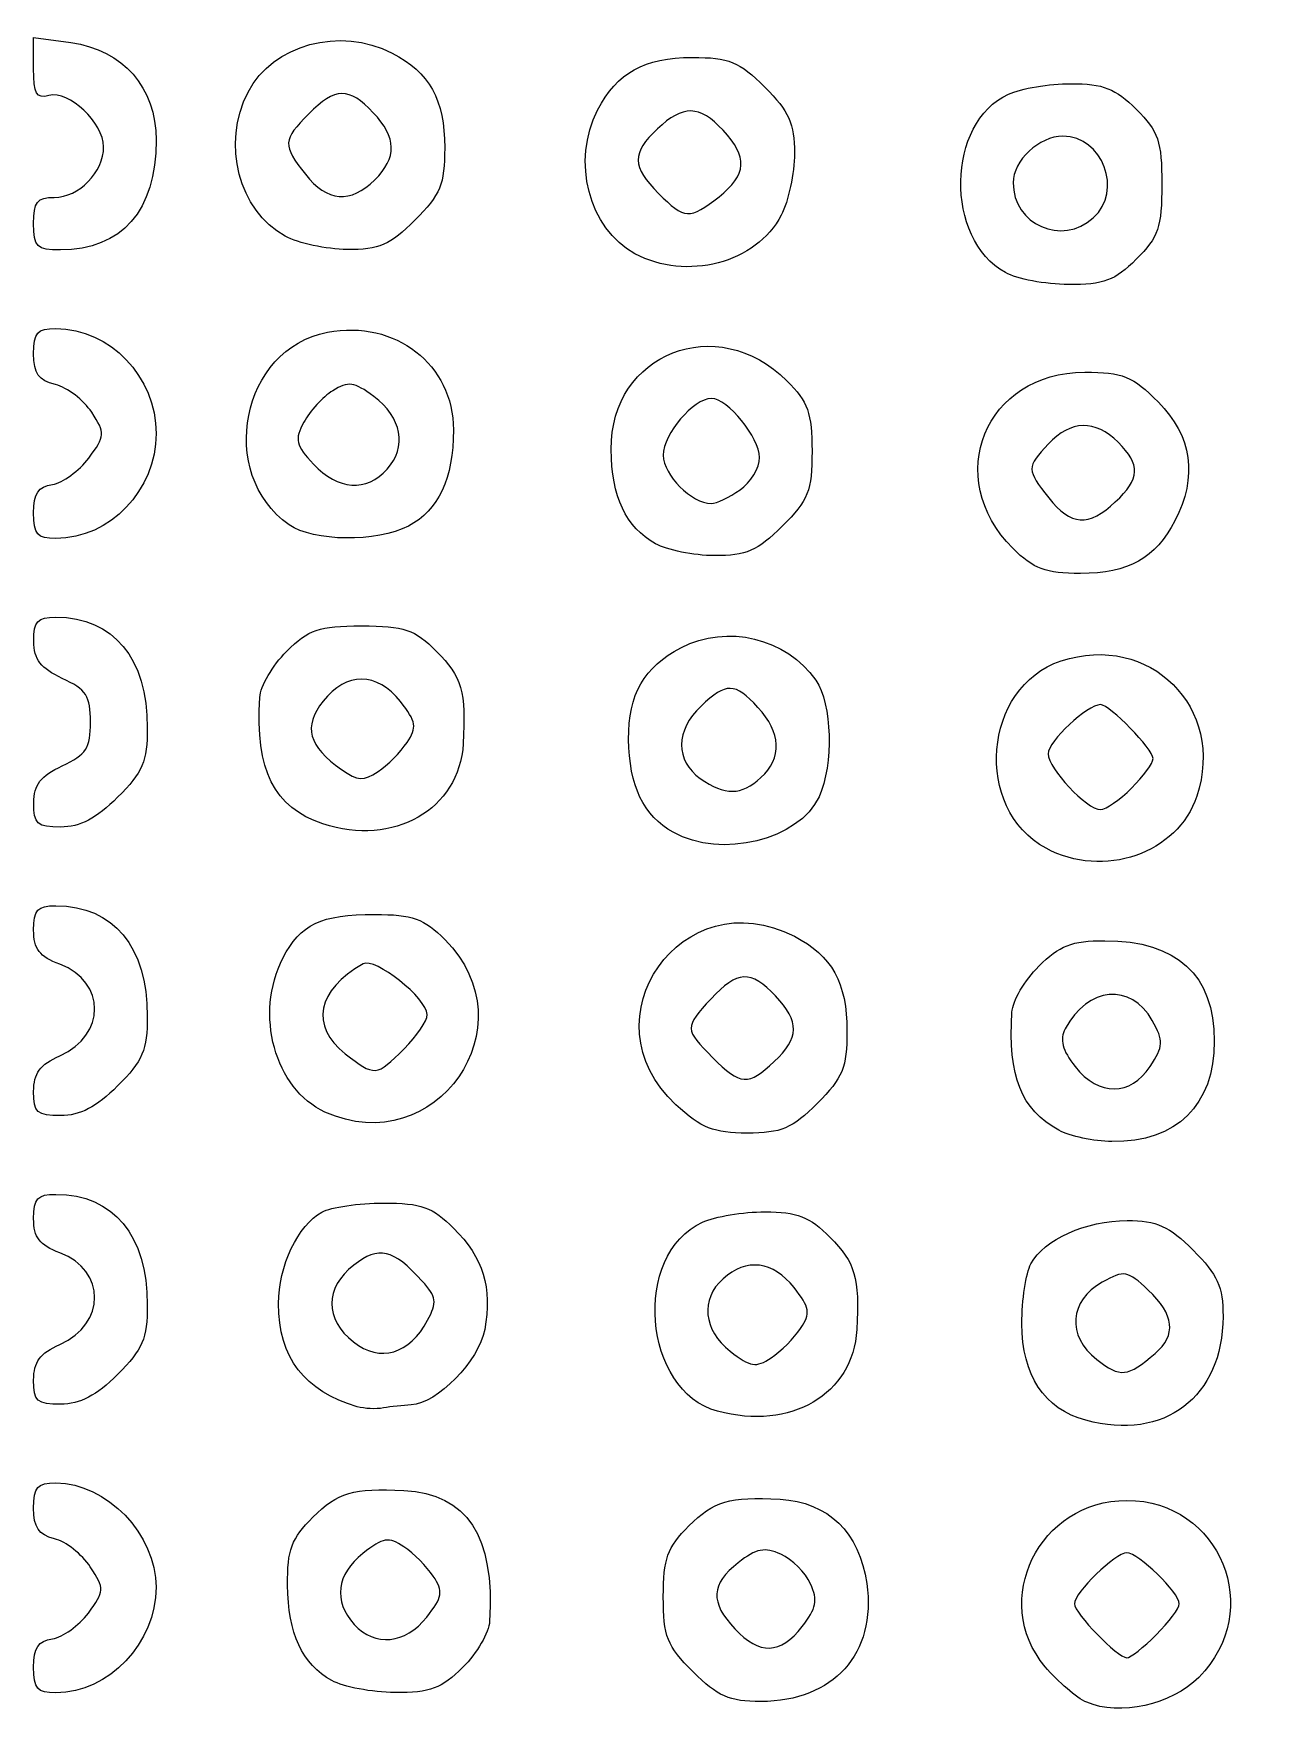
# Model space of a CAD drawing. Extents: x -1 to 2559, y 1 to 1442.
# Drawn here: x 0.1 to 187.9, y 789.7 to 1046.3 of the extents above; entities that cross this region are included whole.
import ezdxf

# ---------------------------------------------------------------- set-up
doc = ezdxf.new("R2010")
doc.units = 0
doc.layers.get('0').update_dxf_attribs({"linetype": 'CONTINUOUS'})
doc.layers.add('IMAGE', color=7, linetype='CONTINUOUS')

# ---------------------------------------------------------------- blocks, each defined once
blk = doc.blocks.new('wave')
at = {"layer": 'IMAGE', "color": 7}
for points in [[(-902.77, -568.98), (-902.77, -564.26), (-897.1, -565.02)], [(-732.55, -721.13), (-732.55, -721.13)]]:
    blk.add_lwpolyline(points, dxfattribs=at)
for points in [[(-850.77, -585.95), (-850.77, -585.95)], [(-798.28, -588.52), (-798.28, -588.52)], [(-902.77, -592.62), (-902.77, -592.62)], [(-741.21, -591.74), (-741.21, -591.74)], [(-864.42, -594.53), (-864.42, -594.53)], [(-811.09, -597.2), (-811.09, -597.2)], [(-754.62, -600.09), (-754.62, -600.09)], [(-848.87, -630.06), (-848.87, -630.06)], [(-795.07, -633.21), (-795.07, -633.21)], [(-737.86, -635.05), (-737.86, -635.05)], [(-902.77, -636.71), (-902.77, -636.71)], [(-863.81, -638.53), (-863.81, -638.53)], [(-807.96, -641.42), (-807.96, -641.42)], [(-753.47, -642.12), (-753.47, -642.12)], [(-845.84, -671.73), (-845.84, -671.73)], [(-791.88, -677.08), (-791.88, -677.08)], [(-735.38, -678.68), (-735.38, -678.68)], [(-902.74, -680.95), (-902.74, -680.95)], [(-858.67, -684.12), (-858.67, -684.12)], [(-805.29, -685.42), (-805.29, -685.42)], [(-748.42, -687.86), (-748.42, -687.86)], [(-846.29, -718.43), (-846.29, -718.43)], [(-789.86, -720.38), (-789.86, -720.38)], [(-902.77, -724.94), (-902.77, -724.94)], [(-858.35, -728.07), (-858.35, -728.07)], [(-804.84, -726.95), (-804.84, -726.95)], [(-746.45, -730.85), (-746.45, -730.85)], [(-842.7, -759.81), (-842.7, -759.81)], [(-785.84, -761.06), (-785.84, -761.06)], [(-731.77, -764.87), (-731.77, -764.87)], [(-902.77, -768.94), (-902.77, -768.94)], [(-853.44, -772.99), (-853.44, -772.99)], [(-798.49, -773.69), (-798.49, -773.69)], [(-742.35, -775.07), (-742.35, -775.07)], [(-842.84, -805.07), (-842.84, -805.07)], [(-785.6, -806.52), (-785.6, -806.52)], [(-731.62, -807.77), (-731.62, -807.77)], [(-902.77, -812.71), (-902.77, -812.71)], [(-857.29, -814.76), (-857.29, -814.76)], [(-802.24, -813.42), (-802.24, -813.42)], [(-742.21, -818.06), (-742.21, -818.06)]]:
    blk.add_lwpolyline(points, close=True, dxfattribs=at)
for points in [[(-870.08, -572.57), (-866.32, -565.29), (-856.05, -562.51), (-848.12, -566.61)], [(-897.1, -565.02), (-889.14, -566.09), (-884.1, -571.86), (-884.1, -579.91)], [(-848.12, -566.61), (-842.4, -569.57), (-840.1, -573.7), (-840.1, -581.05)], [(-900.43, -573.09), (-902.34, -573.59), (-902.77, -572.82), (-902.77, -568.98)], [(-816.78, -575.3), (-813.82, -569.58), (-809.68, -567.28), (-802.34, -567.28)], [(-802.34, -567.28), (-796.72, -567.28), (-795.22, -567.9), (-791.3, -571.82)], [(-851, -575.7), (-854.69, -571.78), (-856.76, -571.81), (-860.83, -575.89)], [(-791.3, -571.82), (-787.6, -575.51), (-786.77, -577.37), (-786.77, -581.88)], [(-754.14, -572.88), (-752.22, -572), (-747.93, -571.28), (-744.6, -571.28)], [(-744.6, -571.28), (-739.71, -571.28), (-737.83, -572.02), (-734.67, -575.18)], [(-892.1, -580.9), (-892.1, -577.25), (-897.39, -572.29), (-900.43, -573.09)], [(-864.42, -594.53), (-871.49, -590.69), (-874.14, -580.42), (-870.08, -572.57)], [(-797.67, -578.37), (-801.28, -574.52), (-803.74, -574.48), (-807.68, -578.18)], [(-754.62, -600.09), (-763.92, -594.93), (-763.61, -577.19), (-754.14, -572.88)], [(-860.83, -575.89), (-864.81, -579.87), (-864.85, -580.64), (-861.34, -585.1)], [(-850.77, -585.95), (-847.33, -582.51), (-847.4, -579.54), (-851, -575.7)], [(-811.09, -597.2), (-818.13, -593.37), (-820.81, -583.09), (-816.78, -575.3)], [(-734.67, -575.18), (-731.28, -578.57), (-730.77, -580.06), (-730.77, -586.62)], [(-807.68, -578.18), (-811.61, -581.87), (-811.57, -583.94), (-807.5, -588.01)], [(-798.28, -588.52), (-794.01, -585.16), (-793.85, -582.44), (-797.67, -578.37)], [(-745.87, -579.28), (-749.44, -579.28), (-753.44, -583.03), (-753.44, -586.38)], [(-741.21, -591.74), (-736.65, -587.61), (-739.76, -579.28), (-745.87, -579.28)], [(-899.64, -588.62), (-895.85, -588.62), (-892.1, -584.78), (-892.1, -580.9)], [(-884.1, -579.91), (-884.1, -590.65), (-889.32, -596.62), (-898.7, -596.62)], [(-840.1, -581.05), (-840.1, -586.66), (-840.72, -588.17), (-844.64, -592.08)], [(-786.77, -581.88), (-786.77, -584.93), (-787.68, -589.17), (-788.79, -591.33)], [(-861.34, -585.1), (-858.04, -589.3), (-854.41, -589.59), (-850.77, -585.95)], [(-753.44, -586.38), (-753.44, -592.77), (-745.97, -596.05), (-741.21, -591.74)], [(-730.77, -586.62), (-730.77, -593.17), (-731.28, -594.66), (-734.67, -598.05)], [(-902.77, -592.62), (-902.77, -589.31), (-902.23, -588.62), (-899.64, -588.62)], [(-807.5, -588.01), (-803.52, -591.99), (-802.75, -592.03), (-798.28, -588.52)], [(-898.7, -596.62), (-902.33, -596.62), (-902.77, -596.19), (-902.77, -592.62)], [(-844.64, -592.08), (-848.43, -595.88), (-850.11, -596.61), (-854.97, -596.56)], [(-788.79, -591.33), (-792.56, -598.62), (-803.27, -601.44), (-811.09, -597.2)], [(-854.97, -596.56), (-858.16, -596.53), (-862.41, -595.62), (-864.42, -594.53)], [(-745, -601.9), (-748.54, -601.88), (-752.87, -601.06), (-754.62, -600.09)], [(-734.67, -598.05), (-737.92, -601.3), (-739.63, -601.94), (-745, -601.9)], [(-857.96, -609.17), (-847.61, -607.23), (-838.77, -614.09), (-838.77, -624.07)], [(-814.72, -627.05), (-814.83, -612.36), (-798.53, -605.99), (-787.93, -616.58)], [(-902.77, -612.47), (-902.77, -609.23), (-902.23, -608.62), (-899.37, -608.62)], [(-899.37, -608.62), (-891.13, -608.62), (-884.1, -615.98), (-884.1, -624.62)], [(-863.81, -638.53), (-874.92, -630.75), (-871.11, -611.63), (-857.96, -609.17)], [(-899.45, -617.16), (-902.03, -616.51), (-902.77, -615.47), (-902.77, -612.47)], [(-753.47, -642.12), (-764.25, -631.34), (-757.71, -615.28), (-742.53, -615.28)], [(-742.53, -615.28), (-736.7, -615.28), (-735.26, -615.86), (-731.3, -619.82)], [(-893.92, -621.38), (-895.14, -619.52), (-897.63, -617.62), (-899.45, -617.16)], [(-857.17, -618.09), (-858.7, -619.05), (-860.68, -621.2), (-861.58, -622.89)], [(-850.92, -618.96), (-853.9, -616.74), (-854.81, -616.62), (-857.17, -618.09)], [(-787.93, -616.58), (-784.7, -619.81), (-784.1, -621.49), (-784.1, -627.31)], [(-848.87, -630.06), (-845.8, -626.67), (-846.63, -622.15), (-850.92, -618.96)], [(-799.42, -619.28), (-802.19, -619.28), (-806.77, -624.67), (-806.77, -627.93)], [(-792.1, -628.29), (-792.1, -625.24), (-796.94, -619.28), (-799.42, -619.28)], [(-731.3, -619.82), (-726.17, -624.95), (-725.29, -631.22), (-728.76, -637.93)], [(-894.37, -628.36), (-891.84, -624.96), (-891.82, -624.58), (-893.92, -621.38)], [(-861.58, -622.89), (-863.01, -625.55), (-862.81, -626.4), (-860.1, -629.29)], [(-737.44, -625.95), (-740.91, -622.48), (-744.67, -622.57), (-748.05, -626.2)], [(-884.1, -624.62), (-884.1, -633.25), (-891.13, -640.62), (-899.37, -640.62)], [(-838.77, -624.07), (-838.77, -631.5), (-841.04, -636.34), (-845.63, -638.72)], [(-737.86, -635.05), (-734.07, -631.5), (-733.98, -629.41), (-737.44, -625.95)], [(-899.9, -632.38), (-898.33, -632.14), (-895.84, -630.33), (-894.37, -628.36)], [(-807.96, -641.42), (-812.47, -638.92), (-814.67, -634.26), (-814.72, -627.05)], [(-806.77, -627.93), (-806.77, -630.98), (-802.48, -635.28), (-799.44, -635.28)], [(-795.07, -633.21), (-793.44, -632.07), (-792.1, -629.85), (-792.1, -628.29)], [(-784.1, -627.31), (-784.1, -633.39), (-784.65, -634.76), (-788.64, -638.75)], [(-748.05, -626.2), (-751.42, -629.81), (-751.41, -630.1), (-748.01, -634.44)], [(-860.1, -629.29), (-856.36, -633.26), (-852.04, -633.56), (-848.87, -630.06)], [(-902.77, -636.71), (-902.77, -633.73), (-902.09, -632.7), (-899.9, -632.38)], [(-799.44, -635.28), (-798.66, -635.28), (-796.7, -634.35), (-795.07, -633.21)], [(-748.01, -634.44), (-744.65, -638.71), (-741.93, -638.87), (-737.86, -635.05)], [(-899.37, -640.62), (-902.24, -640.62), (-902.77, -640.01), (-902.77, -636.71)], [(-845.63, -638.72), (-850.49, -641.23), (-860.1, -641.13), (-863.81, -638.53)], [(-788.64, -638.75), (-792.43, -642.54), (-794.12, -643.27), (-798.97, -643.24)], [(-728.76, -637.93), (-731.72, -643.64), (-735.86, -645.95), (-743.17, -645.95)], [(-798.97, -643.24), (-802.16, -643.21), (-806.2, -642.39), (-807.96, -641.42)], [(-743.17, -645.95), (-748.52, -645.95), (-750.31, -645.28), (-753.47, -642.12)], [(-902.74, -656.28), (-902.77, -653.23), (-902.2, -652.62), (-899.37, -652.62)], [(-899.37, -652.62), (-890.61, -652.62), (-885.44, -658.88), (-885.44, -669.48)], [(-864.21, -657.85), (-860.82, -654.46), (-859.32, -653.95), (-852.77, -653.95)], [(-852.77, -653.95), (-846.22, -653.95), (-844.72, -654.46), (-841.33, -657.85)], [(-804.09, -657.27), (-797.01, -653.61), (-788.04, -655.78), (-783.52, -662.24)], [(-898.41, -661.95), (-901.71, -660.41), (-902.72, -659.1), (-902.74, -656.28)], [(-746.12, -659.29), (-732.64, -654.84), (-720.99, -666.47), (-725.43, -679.93)], [(-868.29, -664.85), (-868.19, -663.14), (-866.35, -659.99), (-864.21, -657.85)], [(-841.33, -657.85), (-837.51, -661.67), (-836.84, -664), (-837.28, -671.9)], [(-812.06, -671.25), (-812.11, -664.39), (-809.71, -660.18), (-804.09, -657.27)], [(-748.42, -687.86), (-759.55, -681.82), (-758.05, -663.23), (-746.12, -659.29)], [(-846.84, -665.49), (-850.42, -660.95), (-855.1, -660.92), (-858.64, -665.43)], [(-894.1, -668.62), (-894.1, -664.66), (-894.76, -663.64), (-898.41, -661.95)], [(-792.34, -666.37), (-795.92, -662.55), (-797.12, -662.52), (-801.02, -666.18)], [(-783.52, -662.24), (-781.05, -665.76), (-780.79, -675.08), (-783.03, -679.99)], [(-858.67, -684.12), (-866.14, -681.64), (-868.97, -675.97), (-868.29, -664.85)], [(-858.64, -665.43), (-861.71, -669.32), (-860.91, -672.3), (-855.82, -675.86)], [(-845.84, -671.73), (-844.29, -669.39), (-844.42, -668.57), (-846.84, -665.49)], [(-801.02, -666.18), (-804.92, -669.85), (-804.97, -674.52), (-801.14, -677.21)], [(-791.88, -677.08), (-788.62, -674.13), (-788.8, -670.14), (-792.34, -666.37)], [(-740.11, -665.95), (-742.12, -665.95), (-748.1, -671.56), (-748.1, -673.44)], [(-732.1, -674.19), (-732.1, -672.75), (-738.71, -665.95), (-740.11, -665.95)], [(-898.41, -675.28), (-894.76, -673.59), (-894.1, -672.57), (-894.1, -668.62)], [(-885.44, -669.48), (-885.44, -674.6), (-886.14, -676.25), (-889.97, -680.08)], [(-837.28, -671.9), (-837.85, -681.93), (-847.92, -687.69), (-858.67, -684.12)], [(-850.26, -676.17), (-848.82, -675.21), (-846.83, -673.21), (-845.84, -671.73)], [(-805.29, -685.42), (-809.77, -682.94), (-812, -678.27), (-812.06, -671.25)], [(-748.1, -673.44), (-748.1, -675.72), (-742.25, -681.95), (-740.1, -681.95)], [(-735.38, -678.68), (-733.58, -676.88), (-732.1, -674.86), (-732.1, -674.19)], [(-902.74, -680.95), (-902.72, -678.13), (-901.71, -676.82), (-898.41, -675.28)], [(-855.82, -675.86), (-853.37, -677.58), (-852.47, -677.63), (-850.26, -676.17)], [(-801.14, -677.21), (-797.35, -679.86), (-794.92, -679.83), (-791.88, -677.08)], [(-740.1, -681.95), (-739.3, -681.95), (-737.18, -680.48), (-735.38, -678.68)], [(-898.64, -684.62), (-902.26, -684.62), (-902.77, -684.17), (-902.74, -680.95)], [(-889.97, -680.08), (-893.18, -683.29), (-895.71, -684.62), (-898.64, -684.62)], [(-783.03, -679.99), (-786.05, -686.6), (-797.92, -689.51), (-805.29, -685.42)], [(-725.43, -679.93), (-728.31, -688.65), (-739.71, -692.59), (-748.42, -687.86)], [(-804.84, -726.95), (-818.96, -713.91), (-803.87, -692.44), (-786.78, -701.27)], [(-902.77, -700.32), (-902.77, -697.24), (-902.2, -696.62), (-899.37, -696.62)], [(-899.37, -696.62), (-890.61, -696.62), (-885.44, -702.88), (-885.44, -713.48)], [(-898.77, -705.54), (-901.89, -704.36), (-902.77, -703.22), (-902.77, -700.32)], [(-864.76, -704.59), (-862.08, -699.42), (-858.99, -697.95), (-850.76, -697.95)], [(-850.76, -697.95), (-844.98, -697.95), (-843.29, -698.55), (-840.07, -701.78)], [(-840.07, -701.78), (-826.97, -714.88), (-841.45, -735.69), (-858.35, -728.07)], [(-786.78, -701.27), (-781.07, -704.23), (-778.77, -708.37), (-778.77, -715.71)], [(-749.54, -705.85), (-746.35, -702.66), (-744.51, -701.95), (-739.47, -701.95)], [(-739.47, -701.95), (-728.45, -701.95), (-722.77, -707.17), (-722.77, -717.28)], [(-858.35, -728.07), (-866.01, -724.61), (-869.15, -713.09), (-864.76, -704.59)], [(-852.55, -705.48), (-859.59, -709.46), (-860.67, -714.93), (-855.26, -719.19)], [(-842.77, -713.22), (-842.77, -710.74), (-850.72, -704.44), (-852.55, -705.48)], [(-898.77, -719.49), (-891.7, -716.36), (-891.7, -708.21), (-898.77, -705.54)], [(-789.67, -710.37), (-793.41, -706.38), (-795.48, -706.48), (-799.5, -710.81)], [(-753.62, -712.85), (-753.52, -711.14), (-751.68, -707.99), (-749.54, -705.85)], [(-789.86, -720.38), (-786.01, -716.77), (-785.96, -714.31), (-789.67, -710.37)], [(-732.23, -714.13), (-735.47, -708.33), (-742.04, -708.94), (-745.48, -715.36)], [(-799.5, -710.81), (-803.57, -715.2), (-803.56, -715.46), (-799.25, -719.77)], [(-746.45, -730.85), (-752.26, -727.62), (-754.22, -722.71), (-753.62, -712.85)], [(-885.44, -713.48), (-885.44, -718.6), (-886.14, -720.25), (-889.97, -724.08)], [(-846.29, -718.43), (-844.35, -716.5), (-842.77, -714.15), (-842.77, -713.22)], [(-778.77, -715.71), (-778.77, -721.33), (-779.39, -722.83), (-783.3, -726.75)], [(-745.48, -715.36), (-746.37, -717.02), (-745.95, -718.63), (-743.98, -721.14)], [(-732.55, -721.13), (-730.5, -718), (-730.47, -717.28), (-732.23, -714.13)], [(-722.77, -717.28), (-722.77, -727.03), (-728.51, -732.66), (-738.37, -732.57)], [(-902.77, -724.94), (-902.77, -722.14), (-901.82, -720.85), (-898.77, -719.49)], [(-855.26, -719.19), (-850.8, -722.69), (-850.52, -722.67), (-846.29, -718.43)], [(-799.25, -719.77), (-794.99, -724.03), (-793.82, -724.11), (-789.86, -720.38)], [(-743.98, -721.14), (-740.4, -725.69), (-735.53, -725.68), (-732.55, -721.13)], [(-898.64, -728.62), (-902.26, -728.62), (-902.77, -728.16), (-902.77, -724.94)], [(-889.97, -724.08), (-893.18, -727.29), (-895.71, -728.62), (-898.64, -728.62)], [(-793.99, -731.28), (-799.08, -731.28), (-800.95, -730.53), (-804.84, -726.95)], [(-783.3, -726.75), (-787.15, -730.59), (-788.77, -731.28), (-793.99, -731.28)], [(-738.37, -732.57), (-741.16, -732.54), (-744.79, -731.77), (-746.45, -730.85)], [(-902.77, -744.32), (-902.77, -741.24), (-902.2, -740.62), (-899.37, -740.62)], [(-899.37, -740.62), (-890.61, -740.62), (-885.44, -746.88), (-885.44, -757.48)], [(-865.44, -757.28), (-865.44, -751.6), (-862.43, -745.24), (-858.84, -743.32)], [(-858.84, -743.32), (-857.43, -742.57), (-853.19, -741.95), (-849.42, -741.95)], [(-849.42, -741.95), (-843.65, -741.95), (-841.96, -742.55), (-838.74, -745.78)], [(-800.81, -744.88), (-798.88, -744), (-794.59, -743.28), (-791.27, -743.28)], [(-791.27, -743.28), (-786.37, -743.28), (-784.49, -744.02), (-781.33, -747.18)], [(-898.77, -749.54), (-901.89, -748.36), (-902.77, -747.22), (-902.77, -744.32)], [(-838.74, -745.78), (-834.23, -750.28), (-832.82, -754.89), (-834, -761.21)], [(-798.49, -773.69), (-809.9, -770.63), (-811.58, -749.78), (-800.81, -744.88)], [(-750.73, -751.21), (-748.73, -747.47), (-742.37, -744.62), (-736.04, -744.62)], [(-736.04, -744.62), (-731.52, -744.62), (-729.67, -745.45), (-725.97, -749.15)], [(-843.54, -753.84), (-847.97, -748.94), (-850.17, -748.43), (-853.96, -751.41)], [(-781.33, -747.18), (-777.51, -751.01), (-776.84, -753.33), (-777.28, -761.24)], [(-898.77, -763.49), (-891.7, -760.36), (-891.7, -752.21), (-898.77, -749.54)], [(-853.96, -751.41), (-858.42, -754.92), (-858.44, -759.63), (-854.01, -763.12)], [(-786.84, -754.83), (-790.02, -750.78), (-794.12, -750.28), (-797.67, -753.49)], [(-752.1, -760.35), (-752.1, -756.73), (-751.49, -752.62), (-750.73, -751.21)], [(-725.97, -749.15), (-722.27, -752.85), (-721.44, -754.7), (-721.44, -759.22)], [(-842.7, -759.81), (-841.24, -757.08), (-841.35, -756.25), (-843.54, -753.84)], [(-797.67, -753.49), (-801.15, -756.64), (-800.69, -761.3), (-796.56, -764.54)], [(-739.84, -754.02), (-744.9, -756.85), (-745.29, -762.16), (-740.69, -765.78)], [(-732.84, -755.21), (-736.03, -752.22), (-736.48, -752.14), (-739.84, -754.02)], [(-785.84, -761.06), (-784.29, -758.72), (-784.42, -757.9), (-786.84, -754.83)], [(-731.77, -764.87), (-728.51, -762.08), (-728.86, -758.96), (-732.84, -755.21)], [(-885.44, -757.48), (-885.44, -762.6), (-886.14, -764.25), (-889.97, -768.08)], [(-853.44, -772.99), (-861.45, -770.7), (-865.44, -765.49), (-865.44, -757.28)], [(-721.44, -759.22), (-721.44, -771.52), (-730.39, -778.31), (-742.35, -775.07)], [(-854.01, -763.12), (-849.95, -766.31), (-845.47, -765), (-842.7, -759.81)], [(-834, -761.21), (-834.91, -766.03), (-841.24, -772.54), (-845.21, -772.72)], [(-777.28, -761.24), (-777.84, -771.1), (-787.34, -776.68), (-798.49, -773.69)], [(-790.32, -765.54), (-788.84, -764.56), (-786.83, -762.54), (-785.84, -761.06)], [(-742.35, -775.07), (-748.69, -773.35), (-752.1, -768.2), (-752.1, -760.35)], [(-902.77, -768.94), (-902.77, -766.14), (-901.82, -764.85), (-898.77, -763.49)], [(-796.56, -764.54), (-793.48, -766.96), (-792.66, -767.09), (-790.32, -765.54)], [(-740.69, -765.78), (-737.08, -768.61), (-735.99, -768.5), (-731.77, -764.87)], [(-898.64, -772.62), (-902.26, -772.62), (-902.77, -772.16), (-902.77, -768.94)], [(-889.97, -768.08), (-893.18, -771.29), (-895.71, -772.62), (-898.64, -772.62)], [(-849.44, -773.19), (-850.54, -773.4), (-852.34, -773.31), (-853.44, -772.99)], [(-845.21, -772.72), (-846.43, -772.77), (-848.34, -772.99), (-849.44, -773.19)], [(-902.77, -788.47), (-902.77, -785.23), (-902.23, -784.62), (-899.37, -784.62)], [(-899.37, -784.62), (-891.65, -784.62), (-884.1, -792.48), (-884.1, -800.53)], [(-860.21, -789.85), (-856.4, -786.04), (-854.06, -785.36), (-846.32, -785.78)], [(-846.32, -785.78), (-836.68, -786.3), (-832.46, -792.73), (-833.25, -805.72)], [(-802.87, -791.18), (-799.07, -787.38), (-796.73, -786.69), (-788.98, -787.11)], [(-788.98, -787.11), (-781.65, -787.51), (-776.84, -792.17), (-775.75, -799.95)], [(-748.55, -812.64), (-757, -802.59), (-749.49, -787.28), (-736.1, -787.28)], [(-736.1, -787.28), (-721.83, -787.28), (-714.99, -804.11), (-725.13, -814.26)], [(-899.6, -793.12), (-902.02, -792.51), (-902.77, -791.42), (-902.77, -788.47)], [(-864.06, -800.18), (-864.1, -794.81), (-863.46, -793.1), (-860.21, -789.85)], [(-806.77, -801.98), (-806.77, -796.13), (-806.18, -794.48), (-802.87, -791.18)], [(-894.13, -797.43), (-895.39, -795.5), (-897.86, -793.56), (-899.6, -793.12)], [(-846.32, -794.36), (-848.66, -792.8), (-849.48, -792.94), (-852.56, -795.36)], [(-841.84, -798.84), (-842.83, -797.36), (-844.84, -795.34), (-846.32, -794.36)], [(-788.83, -795.5), (-791.32, -794.36), (-792.58, -794.61), (-795.35, -796.78)], [(-736.1, -795.28), (-737.86, -795.28), (-744.1, -801.34), (-744.1, -803.04)], [(-728.1, -803.04), (-728.1, -801.34), (-734.35, -795.28), (-736.1, -795.28)], [(-894.43, -804.45), (-891.94, -801.1), (-891.93, -800.79), (-894.13, -797.43)], [(-852.56, -795.36), (-856.6, -798.54), (-857.11, -802.63), (-853.9, -806.18)], [(-795.35, -796.78), (-799.53, -800.07), (-799.67, -802.82), (-795.87, -806.86)], [(-784.32, -800.01), (-785.1, -798.3), (-787.12, -796.28), (-788.83, -795.5)], [(-857.29, -814.76), (-861.84, -812.23), (-864, -807.58), (-864.06, -800.18)], [(-842.84, -805.07), (-840.42, -802), (-840.29, -801.18), (-841.84, -798.84)], [(-775.75, -799.95), (-774.25, -810.62), (-780.81, -817.93), (-791.9, -817.94)], [(-785.6, -806.52), (-783.43, -803.76), (-783.18, -802.5), (-784.32, -800.01)], [(-884.1, -800.53), (-884.1, -808.97), (-891.36, -816.62), (-899.37, -816.62)], [(-802.24, -813.42), (-806.22, -809.43), (-806.77, -808.05), (-806.77, -801.98)], [(-899.9, -808.38), (-898.33, -808.14), (-895.87, -806.37), (-894.43, -804.45)], [(-853.9, -806.18), (-850.74, -809.66), (-846.09, -809.2), (-842.84, -805.07)], [(-744.1, -803.04), (-744.1, -804.48), (-737.5, -811.28), (-736.1, -811.28)], [(-731.62, -807.77), (-729.69, -805.83), (-728.1, -803.71), (-728.1, -803.04)], [(-833.25, -805.72), (-833.35, -807.42), (-835.19, -810.57), (-837.33, -812.72)], [(-795.87, -806.86), (-792.1, -810.87), (-788.94, -810.77), (-785.6, -806.52)], [(-736.1, -811.28), (-735.57, -811.28), (-733.55, -809.7), (-731.62, -807.77)], [(-902.77, -812.71), (-902.77, -809.73), (-902.09, -808.7), (-899.9, -808.38)], [(-899.37, -816.62), (-902.24, -816.62), (-902.77, -816.01), (-902.77, -812.71)], [(-837.33, -812.72), (-840.59, -815.97), (-842.3, -816.61), (-847.67, -816.57)], [(-742.21, -818.06), (-743.74, -817.4), (-746.59, -814.97), (-748.55, -812.64)], [(-847.67, -816.57), (-851.21, -816.54), (-855.54, -815.73), (-857.29, -814.76)], [(-791.9, -817.94), (-796.73, -817.95), (-798.47, -817.18), (-802.24, -813.42)], [(-725.13, -814.26), (-729.32, -818.45), (-737.21, -820.2), (-742.21, -818.06)]]:
    blk.add_open_spline(points, degree=3, dxfattribs=at)

msp = doc.modelspace()

# ---------------------------------------------------------------- block references
at = {"linetype": 'Continuous'}
msp.add_blockref('wave', (902.91, 1609.95), dxfattribs=at)

doc.saveas('drawing.dxf')
